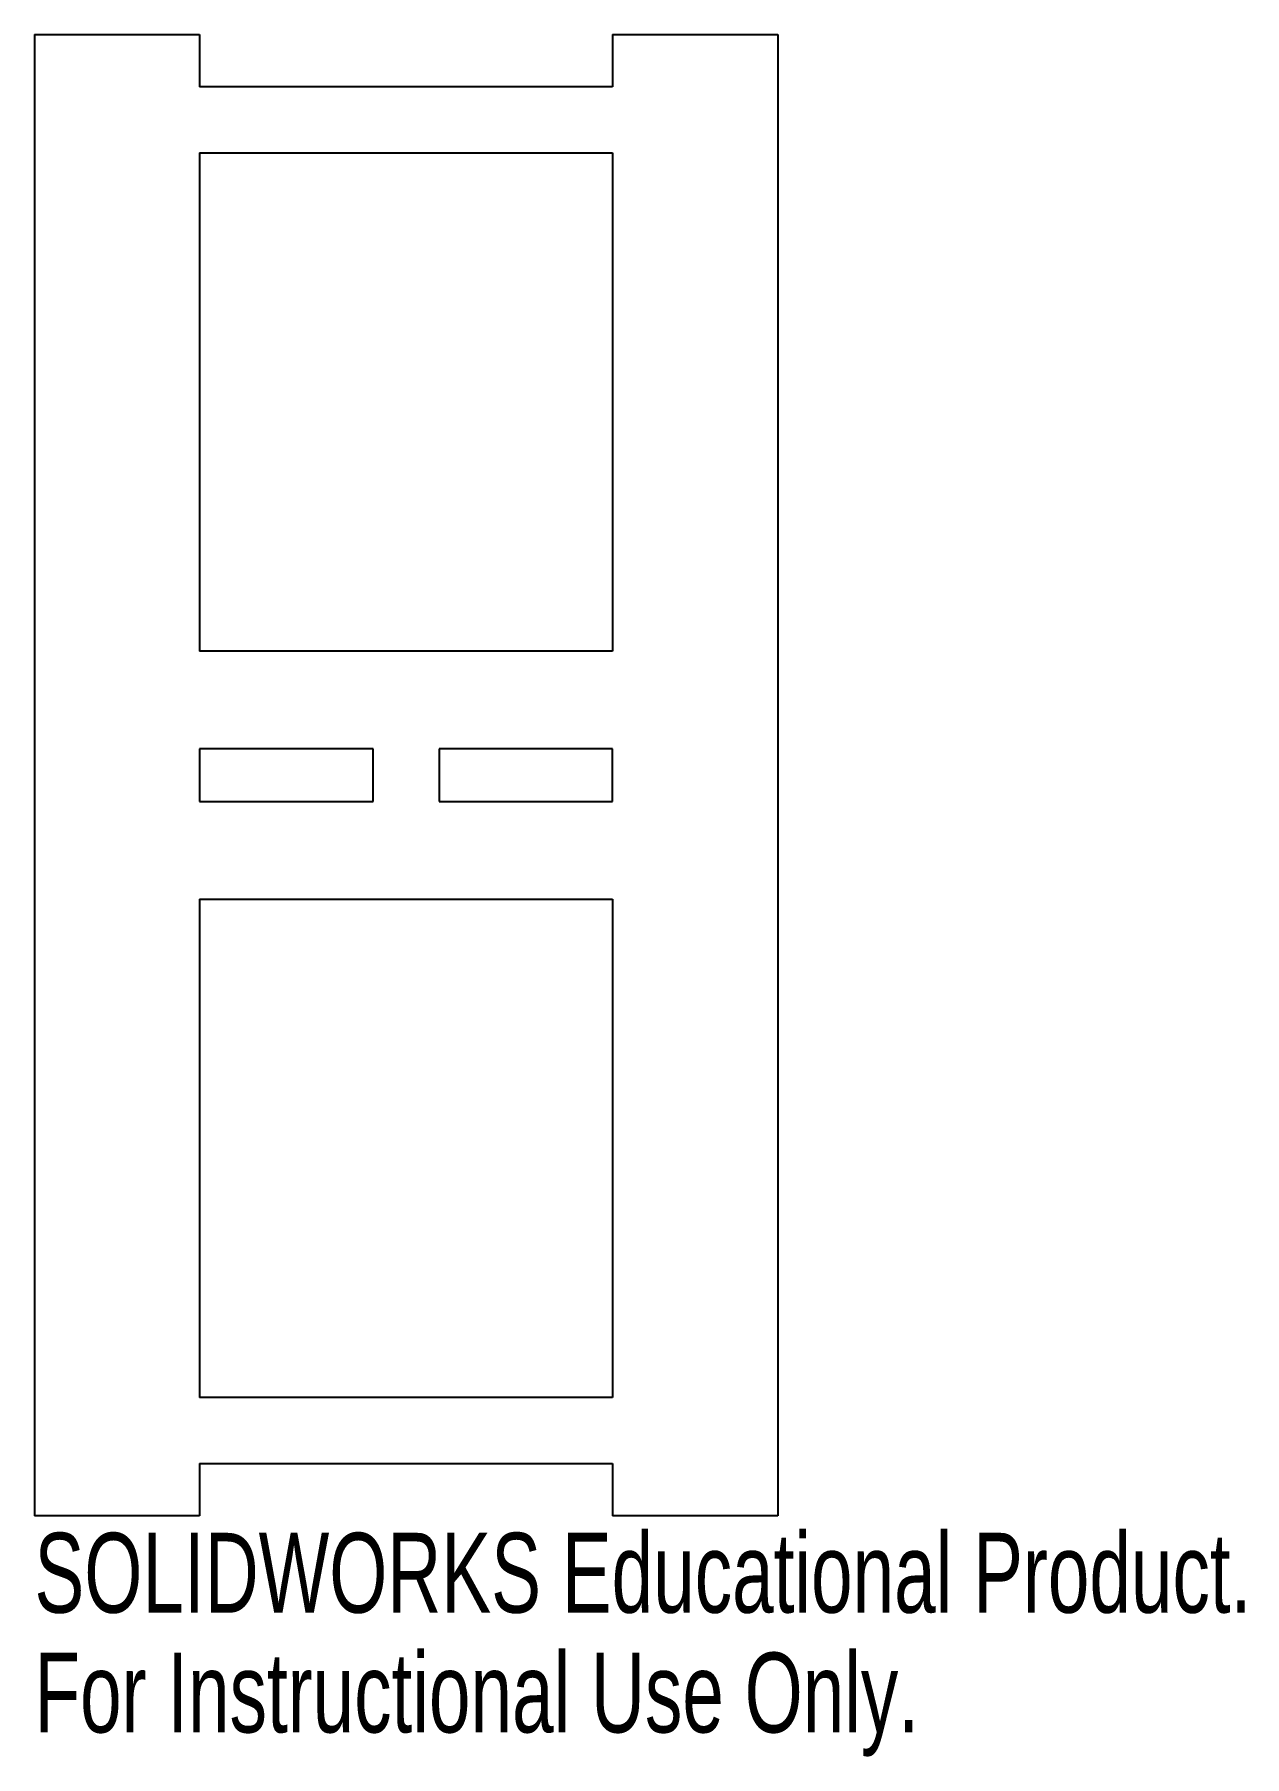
# Model space of a CAD drawing. Header units: millimetres. Extents: x -62 to 11, y -15 to 90.
import ezdxf

# ---------------------------------------------------------------- set-up
doc = ezdxf.new("R2010")
doc.units = ezdxf.units.MM
doc.styles.add('SLDTEXTSTYLE0', font='TXT', dxfattribs={"width": 0.7})

msp = doc.modelspace()

# ---------------------------------------------------------------- linework, layer by layer
at = {"color": 7, "linetype": 'Continuous', "lineweight": 25}
for p, q in [((-62.5, 89.675), (-52.5, 89.675)), ((-62.5, 89.675), (-62.5, 0)), ((-52.5, 89.675), (-52.5, 86.5)), ((-27.5, 89.675), (-17.5, 89.675)), ((-27.5, 89.675), (-27.5, 86.5)), ((-17.5, 89.675), (-17.5, 0)), ((-27.5, 86.5), (-52.5, 86.5)), ((-52.5, 82.5), (-52.5, 52.3375)), ((-52.5, 82.5), (-27.5, 82.5)), ((-27.5, 82.5), (-27.5, 52.3375)), ((-27.5, 52.3375), (-52.5, 52.3375)), ((-42, 46.425), (-52.5, 46.425)), ((-52.5, 46.425), (-52.5, 43.25)), ((-42, 43.25), (-42, 46.425)), ((-27.5, 46.425), (-38, 46.425)), ((-38, 46.425), (-38, 43.25)), ((-27.5, 43.25), (-27.5, 46.425)), ((-52.5, 43.25), (-42, 43.25)), ((-38, 43.25), (-27.5, 43.25)), ((-52.5, 37.3375), (-27.5, 37.3375)), ((-52.5, 37.3375), (-52.5, 7.175)), ((-27.5, 37.3375), (-27.5, 7.175)), ((-27.5, 7.175), (-52.5, 7.175)), ((-52.5, 3.175), (-52.5, 0)), ((-52.5, 3.175), (-27.5, 3.175)), ((-27.5, 3.175), (-27.5, 0)), ((-52.5, 0), (-62.5, 0)), ((-17.5, 0), (-27.5, 0))]:
    msp.add_line(p, q, dxfattribs=at)

# ---------------------------------------------------------------- texts
at = {"color": 7, "linetype": 'Continuous', "char_height": 4.83362, "attachment_point": 1, "style": 'SLDTEXTSTYLE0'}
for s, insert in [('SOLIDWORKS Educational Product.', (-62.5, -1.0196)), ('For Instructional Use Only.', (-62.5, -8.27))]:
    msp.add_mtext(s, dxfattribs=dict(at, insert=insert))

doc.saveas('drawing.dxf')
